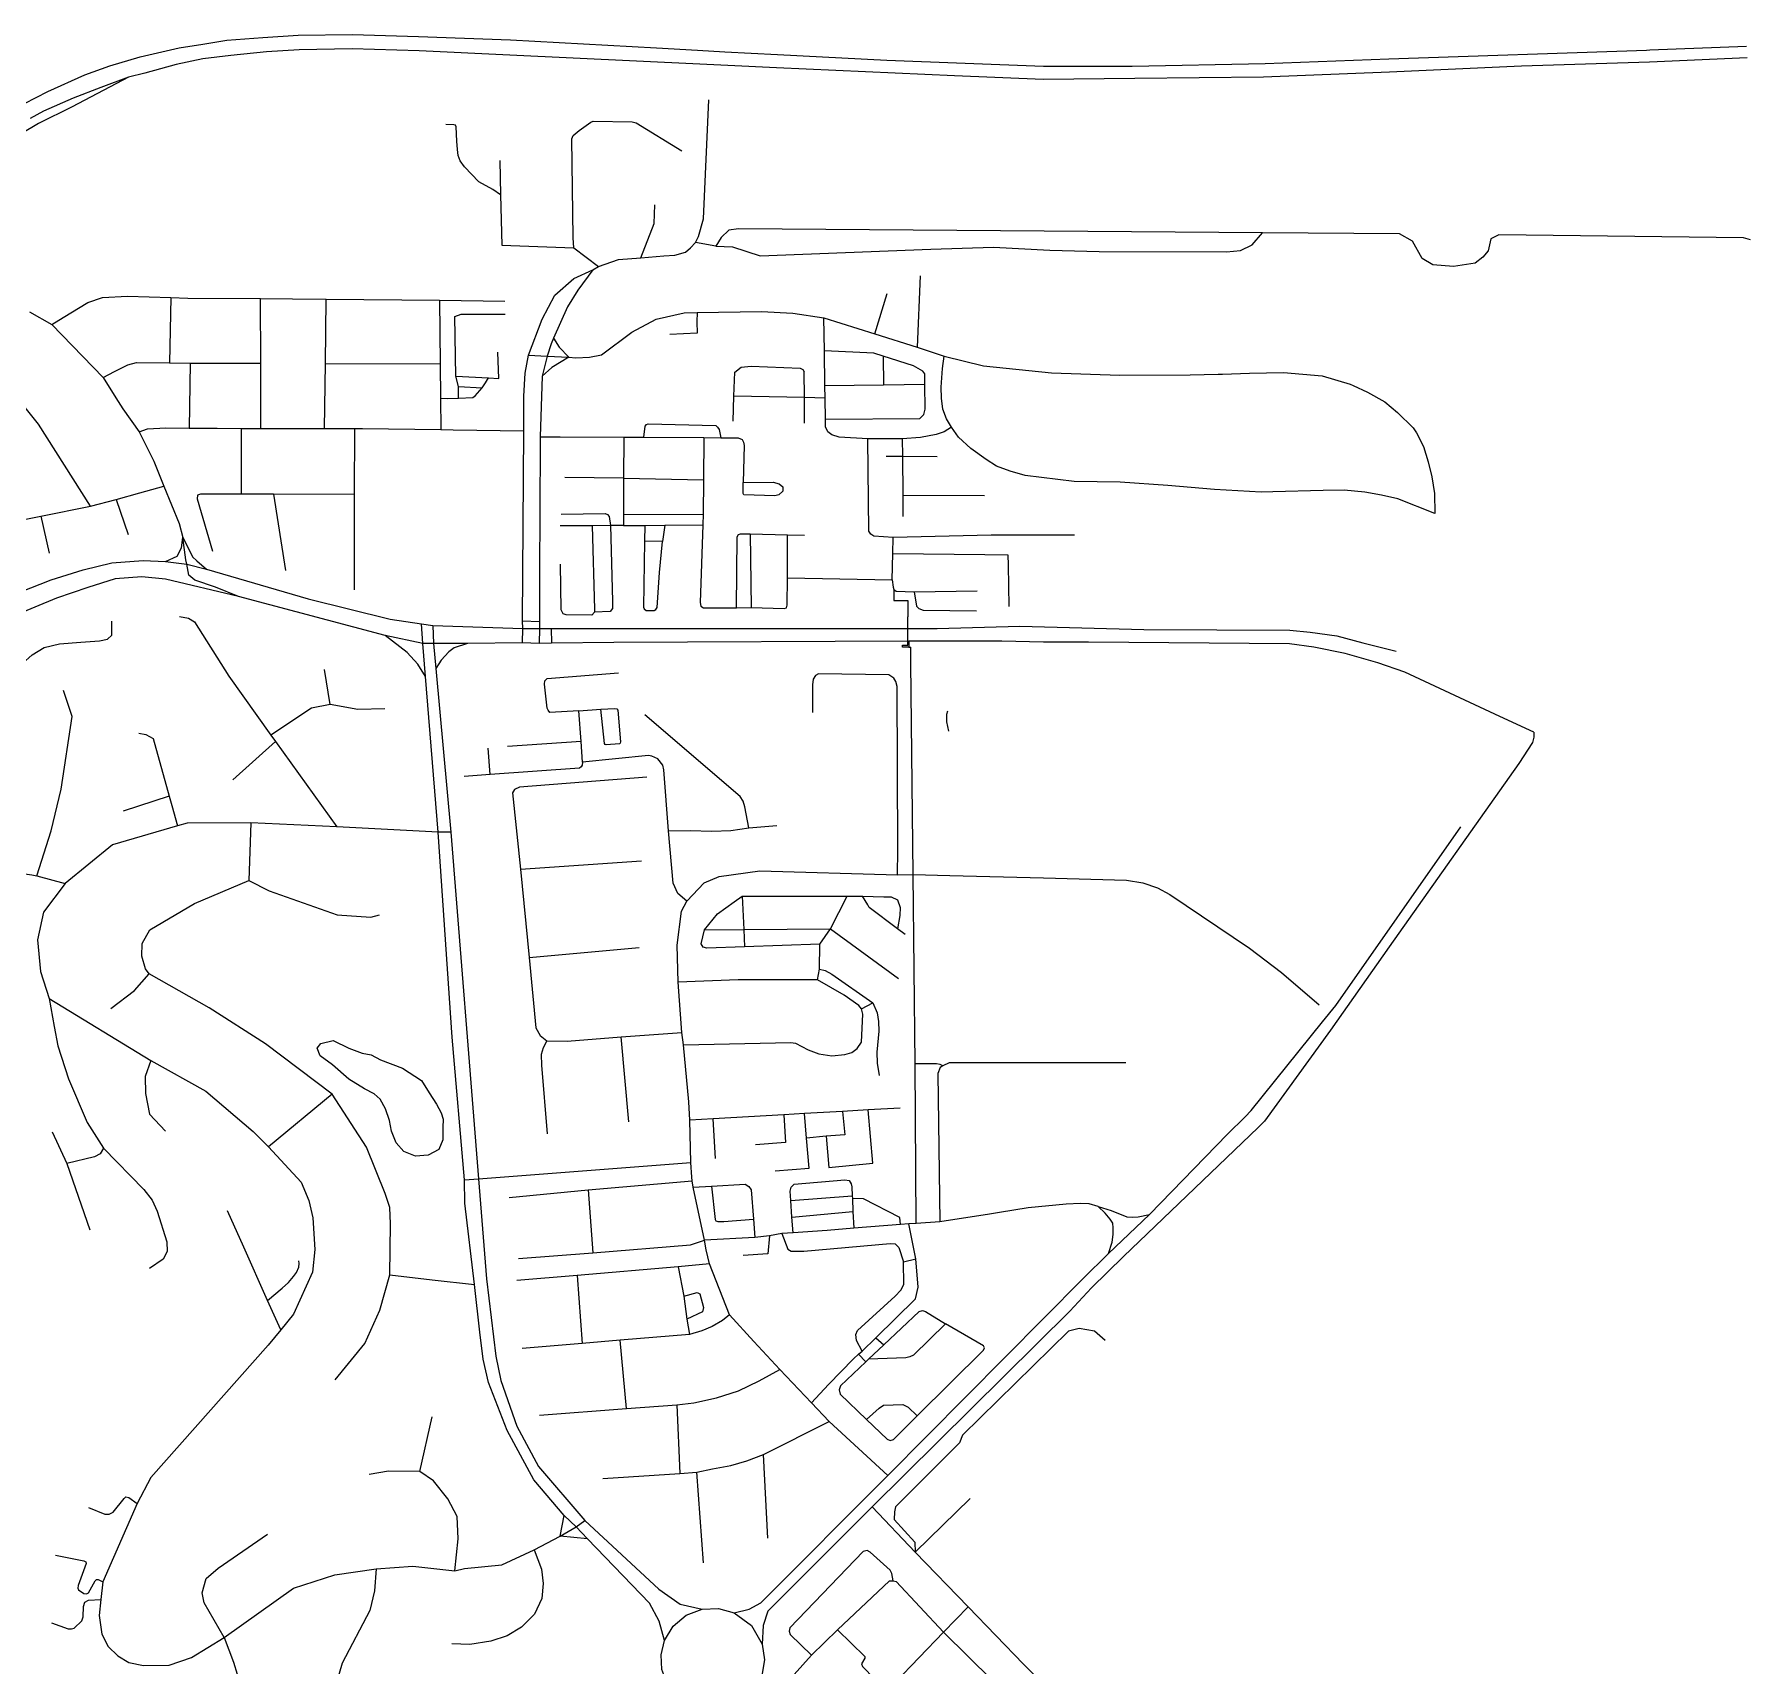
# Model space of a CAD drawing. Header units: inches. Extents: x 384787 to 391370, y 337312 to 343047.
# Drawn here: x 389423 to 391114, y 340871 to 342479 of the extents above; entities that cross this region are included whole.
import ezdxf

# ---------------------------------------------------------------- set-up
doc = ezdxf.new("R2010")
doc.units = ezdxf.units.IN
doc.header["$MEASUREMENT"] = 0

msp = doc.modelspace()

# ---------------------------------------------------------------- linework, layer by layer
for points in [[(389413, 342410.8), (389435.9, 342422.6), (389472.3, 342439), (389496.9, 342447.9), (389526.9, 342456.8), (389565.4, 342465.6), (389588.7, 342469.4), (389612.2, 342473.2), (389647.8, 342475.8), (389682.7, 342478.2), (389736.1, 342479), (389801.1, 342477), (389892, 342473.5), (390035.7, 342465.6), (390076.2, 342463.4), (390103.3, 342461.9), (390155.1, 342459.1), (390262.7, 342453.4), (390417.4, 342447.7), (390504.6, 342447.6), (390635.9, 342450.4), (390757.7, 342455), (391011.8, 342463.4), (391014.8, 342463.6), (391110.3, 342467.3)], [(391110.9, 342456), (391014.7, 342451.5), (390888.5, 342447.5), (390758.5, 342441.7), (390634.2, 342436.7), (390507.4, 342435.6), (390416.9, 342434.6), (390329.7, 342438), (390154, 342445.9), (390106.1, 342448.2), (390078.6, 342449.6), (389891.2, 342458.5), (389801.9, 342462.6), (389735.9, 342464.6), (389683.7, 342463.6), (389651.4, 342461.6), (389616.1, 342458.3), (389588.5, 342454.7), (389562.5, 342449.2), (389531.4, 342440.8), (389515.5, 342436.9), (389488.1, 342426.5), (389460.7, 342416), (389431.7, 342403.2), (389418.5, 342395.9)], [(389515.5, 342436.9), (389459.7, 342407.5), (389426.6, 342391.1), (389390.7, 342369.9), (389341.2, 342335), (389247.9, 342263.7), (389173.2, 342206.6)], [(389978.6, 342250.2), (389998.2, 342257), (390020.4, 342258.7), (390043.1, 342260.6), (390054, 342261.4), (390064.4, 342264.3), (390069.3, 342268.7), (390074.2, 342273.8), (390077.3, 342279.8), (390082.2, 342297.1), (390087.3, 342414.4)], [(389882.2, 342320.8), (389874.5, 342326), (389860.6, 342333.5), (389846.4, 342348.4), (389842.2, 342354.3), (389840.4, 342359.6), (389839.6, 342365.5), (389839.1, 342373.8), (389838.4, 342387.9), (389837.8, 342389.5), (389836.1, 342389.9), (389828.3, 342390.1)], [(389954.4, 342268.5), (389953.6, 342278.3), (389952.5, 342375.9), (389953.8, 342379.3), (389959.5, 342384.1), (389971, 342392.3), (389973.4, 342393.5), (390011.8, 342392.8), (390015.8, 342391.8), (390060.9, 342364.3)], [(389881.3, 342354.6), (389882.2, 342320.8), (389883.4, 342271.1), (389954.4, 342268.5), (389978.6, 342250.2)], [(390020.4, 342258.7), (390033.6, 342292.7), (390034.2, 342311)], [(391114.3, 342276.5), (391107.3, 342278.5), (390866.2, 342281.4), (390858.2, 342277.3), (390855.6, 342265.7), (390850.3, 342259.3), (390842.9, 342253.5), (390821.4, 342250), (390801, 342251.9), (390790.6, 342258), (390780.9, 342275.2), (390768.1, 342282.4), (390633, 342283.5), (390116.7, 342287.4), (390107.2, 342286), (390099.7, 342278.9), (390094.4, 342270.3), (390074.2, 342273.8)], [(390094.4, 342270.3), (390110.6, 342269.5), (390138.1, 342260.8), (390306.1, 342267.1), (390368, 342269.2), (390423.5, 342266.4), (390472.1, 342264.8), (390597.8, 342264.5), (390611.4, 342265.9), (390623.1, 342271.5), (390633, 342283.5)], [(389909.5, 342162.8), (389923.2, 342198.3), (389935.5, 342222), (389954.2, 342238.2), (389973, 342246.9)], [(389973, 342246.9), (389958.3, 342226.9), (389948, 342210.4), (389934.2, 342179.6)], [(389973, 342246.9), (389978.6, 342250.2)], [(390295.6, 342240.8), (390292.9, 342170.5)], [(389439.9, 342192.9), (389450.9, 342199.9), (389475.2, 342214.8), (389489.8, 342219.5), (389514.3, 342220.9), (389557.2, 342219.5), (389573.9, 342219), (389645.5, 342218.6)], [(389557.2, 342219.5), (389555.9, 342155.2)], [(390251.1, 342183.7), (390263.3, 342223.4)], [(389417.9, 342205.5), (389439.9, 342192.9), (389490.5, 342140.7), (389503, 342120.7), (389509.7, 342109.9), (389525.9, 342087.1), (389540.3, 342058.4), (389550.1, 342033.7), (389565.2, 341996.9), (389568.9, 341983.1)], [(389645.8, 342090.6), (389645.9, 342154.8), (389645.5, 342218.6)], [(389645.5, 342218.6), (389677.1, 342218.4), (389710.2, 342218.1)], [(389709.4, 342154.4), (389710.2, 342218.1)], [(389710.2, 342218.1), (389821.9, 342217.1)], [(389821.9, 342217.1), (389822.5, 342154.1), (389822.8, 342120.5), (389823.1, 342089.5)], [(389821.9, 342217.1), (389886.4, 342216.1)], [(389840.6, 342120.3), (389840.5, 342132), (389838.1, 342142.2), (389837, 342200.9), (389843.3, 342203.1), (389886.6, 342203.1)], [(389949.4, 342160.9), (389956.2, 342160.1), (389969.7, 342160.8), (389981.5, 342163.2), (390011.6, 342185.3), (390035.5, 342198.1), (390063.2, 342204.5), (390075.8, 342204.8), (390139.2, 342205.9), (390170.1, 342204.2), (390200.8, 342199.6), (390251.1, 342183.7), (390292.9, 342170.5), (390319.5, 342161.8), (390358, 342152.3), (390425.1, 342145.4), (390492.6, 342143.2), (390561.8, 342143.3), (390589.4, 342144), (390593.7, 342144.1), (390620.4, 342144.9), (390653.8, 342145.8), (390691.9, 342142.5), (390719.7, 342134.1), (390722.5, 342132.9), (390736.8, 342126.3), (390753.8, 342116.7), (390766.3, 342106.4), (390781.8, 342091.1), (390785, 342086.1), (390792, 342072.9), (390796.5, 342057.5), (390800.1, 342042.7), (390802.6, 342026.4), (390803.1, 342006.6)], [(390075.8, 342204.8), (390075.6, 342195.6), (390075.8, 342184.5), (390049, 342183.2)], [(390326.7, 342091.7), (390319.5, 342087.3), (390311.5, 342084.5), (390296, 342081.6), (390278.1, 342080.4), (390244.1, 342080.4), (390215.9, 342081.8), (390208.8, 342084.4), (390204.7, 342087.1), (390202.5, 342092), (390202.3, 342099.7), (390202, 342120.5), (390201.8, 342132.6), (390201.3, 342167), (390200.8, 342199.6)], [(389934.2, 342179.6), (389931.9, 342173.9), (389928, 342161.8)], [(389934.2, 342179.6), (389940, 342170.7), (389949.4, 342160.9)], [(389490.5, 342140.7), (389501.5, 342146.7), (389514.7, 342153.4), (389523.4, 342155.5), (389555.9, 342155.2), (389576.3, 342155), (389645.9, 342154.8)], [(389576.3, 342155), (389575.2, 342090.9)], [(389708.7, 342090.5), (389709.4, 342154.4)], [(389709.4, 342154.4), (389822.5, 342154.1)], [(389838.1, 342142.2), (389870.3, 342140.4), (389880.3, 342139.8), (389879.4, 342165.7)], [(389903.9, 341893.2), (389903.8, 341901), (389904.9, 342088.1), (389905.1, 342122.2), (389906.5, 342144.9), (389909.5, 342162.8)], [(389909.5, 342162.8), (389928, 342161.8)], [(389928, 342161.8), (389923.2, 342142), (389921.1, 342082.4), (389921.1, 342068.4), (389920.9, 342017.2)], [(389949.4, 342160.9), (389932.5, 342150.6), (389923.2, 342142)], [(389928, 342161.8), (389949.4, 342160.9)], [(390113.1, 342145.9), (390119.2, 342150.9), (390129.1, 342152), (390177.3, 342150), (390180.1, 342148.5), (390181.5, 342146.5)], [(390300.2, 342144.3), (390298.5, 342146.9), (390289.2, 342152.2), (390259.4, 342161.7), (390249.9, 342164.7), (390201.3, 342167)], [(390259.4, 342161.7), (390259.6, 342133.3)], [(390803.1, 342006.6), (390766.7, 342021.3), (390750.4, 342024.9), (390734.1, 342027.8), (390713.6, 342029.6), (390693, 342029.4), (390643.3, 342028), (390631.8, 342027.7), (390586, 342030.5), (390540, 342034.3), (390493, 342037.5), (390447.6, 342038.4), (390399.1, 342044.2), (390384.5, 342048.3), (390371.1, 342053.5), (390360.9, 342060), (390345.7, 342070.7), (390333.6, 342081.9), (390326.7, 342091.7), (390321.6, 342100), (390318.2, 342109.4), (390316.9, 342120.4), (390316.5, 342131.1), (390317.7, 342149.6), (390319.5, 342161.8)], [(389477.9, 342013.9), (389426.5, 342094.6), (389413.5, 342111.3), (389402.5, 342122.7), (389389.9, 342133), (389375.8, 342139.9), (389361.8, 342143.2), (389348.8, 342143.7), (389338.1, 342143.3), (389326.5, 342140.7), (389317.8, 342137.9), (389309.9, 342134.2), (389298.3, 342126), (389263.7, 342099.3)], [(389864.1, 342130.6), (389867.4, 342135.6), (389870.3, 342140.4)], [(390111.5, 342097.7), (390112.1, 342122.4), (390113.1, 342145.9)], [(390181.7, 342095.7), (390181.6, 342120.9), (390181.5, 342146.5)], [(390295.3, 342100.5), (390299.2, 342104.2), (390300.7, 342109.5), (390300.3, 342133.7), (390300.2, 342144.3)], [(389822.8, 342120.5), (389830, 342120.2), (389840.6, 342120.3), (389854.9, 342120.9), (389857.2, 342122.7), (389864.1, 342130.6)], [(389840.5, 342132), (389864.1, 342130.6)], [(390202, 342120.5), (390181.6, 342120.9), (390112.1, 342122.4)], [(390300.3, 342133.7), (390259.6, 342133.3), (390201.8, 342132.6)], [(389525.9, 342087.1), (389534, 342090.1), (389552, 342091.1), (389575.2, 342090.9), (389602.6, 342090.7), (389626.7, 342090.6), (389645.8, 342090.6)], [(389626.7, 342025.8), (389626.7, 342090.6)], [(389645.8, 342090.6), (389708.7, 342090.5)], [(389708.7, 342090.5), (389738.1, 342090.5)], [(389738.1, 342090.5), (389737.9, 342025.3)], [(389738.1, 342090.5), (389745.9, 342090.5), (389823.1, 342089.5)], [(389823.1, 342089.5), (389835.4, 342089.3), (389904.9, 342088.1)], [(390023.3, 342081.8), (390024.8, 342092.9), (390025.9, 342094.3), (390027.6, 342095.1), (390094.4, 342093.3), (390095.9, 342091.8), (390097.6, 342089.5), (390099.2, 342081.4)], [(390202.3, 342099.7), (390295.3, 342100.5)], [(389921.1, 342082.4), (389940.9, 342082.3), (390003.6, 342081.9), (390023.3, 342081.8), (390082.4, 342081.5), (390099.2, 342081.4), (390116.4, 342081.2), (390120.1, 342079.6)], [(390003.6, 342081.9), (390003.2, 342041.5), (390003.3, 342005.6), (390003.2, 341994.8)], [(390082.4, 342081.5), (390082.3, 342040), (390081.9, 342006.1), (390081.6, 341995.4), (390078.7, 341919.1), (390079.5, 341915.4)], [(390120.1, 342079.6), (390121.5, 342077.1), (390122.1, 342073.8), (390121.2, 342037.1)], [(390447.7, 341985.4), (390405.7, 341985.3), (390382, 341985.2), (390365.6, 341985.2), (390269.2, 341983.1), (390250, 341984.5), (390247, 341986.2), (390245.2, 341989.2), (390244.1, 342080.4)], [(390278.1, 342080.4), (390278.2, 342063.2), (390278.5, 342024.9), (390278.6, 342003.7)], [(390262.3, 342063.2), (390278.2, 342063.2), (390312.6, 342062.9)], [(389006.7, 341826.1), (389005.3, 341847.7), (389008.2, 341870.5), (389012.6, 341890.2), (389020.4, 341914.2), (389026.1, 341923.6), (389035.9, 341934.4), (389138.8, 342010.7), (389165.6, 342027.4), (389188.7, 342035.8), (389195.6, 342038.3), (389208.9, 342040.4), (389235.2, 342041.8), (389247.9, 342040.1), (389280.8, 342030.8), (389297.1, 342023.5), (389337.5, 341998.2), (389355.8, 341993.9), (389360.5, 341992.8), (389387.2, 341996), (389429, 342004), (389477.9, 342013.9), (389503.2, 342020.5), (389526.7, 342027.1)], [(389526.7, 342027.1), (389550.1, 342033.7)], [(390003.2, 342041.5), (389945.3, 342042.1)], [(390003.2, 342041.5), (390082.3, 342040)], [(390121.2, 342037.1), (390150.7, 342037.5), (390156.7, 342035.8), (390160.4, 342032.9), (390160.4, 342028.6), (390156.4, 342025.1), (390152.4, 342024.2), (390122, 342025.2), (390121.5, 342025.6), (390121.3, 342026.4), (390121.2, 342037.1)], [(389503.2, 342020.5), (389515.1, 341985.9)], [(389583.4, 342024.8), (389583.2, 342021), (389598.2, 341969.5)], [(389737.9, 342025.3), (389658.2, 342025.6), (389626.7, 342025.8), (389586.3, 342025.9), (389583.4, 342024.8)], [(389658.2, 342025.6), (389670.1, 341950.5)], [(389737.9, 342025.3), (389737.7, 341931.3)], [(389920.9, 342017.2), (389920.6, 341940.4), (389920.4, 341900.4), (389920.6, 341893.2)], [(390278.5, 342024.9), (390359.2, 342024.3)], [(389429, 342004), (389437.2, 341967.6)], [(389942, 342006.2), (389985.1, 342006.8), (389987.6, 342005.7), (389989.3, 342003.8), (389990.4, 341995)], [(390003.3, 342005.6), (390081.9, 342006.1)], [(389551.9, 341959.5), (389563.4, 341964.7), (389567.5, 341973), (389568.9, 341983.1)], [(389568.9, 341983.1), (389573.8, 341973.5), (389578.5, 341963.9), (389582.8, 341960), (389592.3, 341951.8)], [(389572.7, 341956.7), (389572, 341961.1), (389568.9, 341983.1)], [(390003.2, 341994.8), (389990.4, 341995), (389972.5, 341994.6), (389940.7, 341994.6)], [(389972.5, 341994.6), (389974.8, 341912.4), (389974.6, 341909.3), (389972, 341906.5), (389946.9, 341906.8), (389943.7, 341907.7), (389941.9, 341911.7), (389941.3, 341956.6)], [(389990.4, 341995), (389992.4, 341920.3), (389992.4, 341913.2), (389990.1, 341910), (389974.6, 341909.3)], [(390003.2, 341994.8), (390024.2, 341995), (390044.1, 341995.1), (390081.6, 341995.4)], [(390024.2, 341995), (390024.1, 341979.3), (390022.9, 341914.3), (390023.8, 341912.7), (390025.6, 341911.1), (390033.6, 341911.2), (390035.3, 341912.2), (390036.4, 341914.2), (390038.9, 341948.5), (390041.6, 341979.1)], [(390044.1, 341995.1), (390041.6, 341979.1), (390024.1, 341979.3)], [(390114.7, 341913.8), (390115.4, 341983.8), (390116.5, 341986), (390118.7, 341986.5), (390128, 341986.6), (390164.9, 341985.6), (390181.6, 341985.4)], [(390128, 341986.6), (390129.2, 341914)], [(390164.1, 341913.8), (390164.7, 341916.2), (390164.9, 341943.3), (390164.9, 341985.6)], [(390268.1, 341941.3), (390268.8, 341967.2), (390269.2, 341983.1)], [(390268.8, 341967.2), (390359.3, 341966.2), (390382.2, 341966), (390382.4, 341955.9), (390383, 341915)], [(389315, 341877.2), (389343, 341895.1), (389378.3, 341914.4), (389408.3, 341929.2), (389439.2, 341941.3), (389470.7, 341951.1), (389499, 341958.2), (389529.8, 341960.4), (389551.9, 341959.5)], [(389551.9, 341959.5), (389572.7, 341956.7)], [(389623.7, 341924.9), (389601.2, 341934.1), (389580.9, 341941), (389574.7, 341945.9), (389572.7, 341956.7)], [(389572.7, 341956.7), (389592.3, 341951.8), (389692.6, 341922.7)], [(389768.2, 341886.5), (389623.7, 341924.9), (389551.9, 341942), (389528.5, 341944.3), (389502.2, 341942.4), (389475.3, 341933.8), (389444.5, 341923.2), (389401.6, 341905.5), (389373.9, 341889.6), (389331.4, 341859.9)], [(390164.9, 341943.3), (390268.1, 341941.3)], [(390268.1, 341941.3), (390269.1, 341934.2), (390269.9, 341931.7), (390272.1, 341930), (390289.9, 341929.5), (390351.9, 341930.5)], [(389692.6, 341922.7), (389773.4, 341902.4), (389804.2, 341897.9)], [(390079.5, 341915.4), (390082.1, 341913.7), (390114.7, 341913.8), (390129.2, 341914), (390161.5, 341913.2), (390164.1, 341913.8)], [(390269.9, 341931.7), (390269.8, 341921), (390283.6, 341920.9), (390283.7, 341911.3)], [(390289.9, 341929.5), (390292.1, 341915.3), (390294.4, 341913), (390298.8, 341911.4), (390351.4, 341910.7)], [(389370, 341820.5), (389395.6, 341838.9), (389411, 341858.7), (389420.3, 341867.5), (389432.2, 341874.7), (389447.5, 341878.3), (389468.4, 341879.9), (389486.9, 341881.1), (389494.6, 341882.7), (389499, 341886.7), (389499, 341900.5)], [(389565.7, 341905.3), (389574.5, 341903.4), (389580.3, 341899.8), (389614.3, 341846.5)], [(389903.8, 341901), (389920.4, 341900.4)], [(390283.7, 341911.3), (390283.4, 341904.8)], [(390283.7, 341876.9), (390283.4, 341904.8)], [(389808.1, 341845.9), (389800.4, 341858.2), (389790, 341869.6), (389768.2, 341886.5)], [(389805.4, 341878.6), (389768.2, 341886.5)], [(389804.2, 341897.9), (389815.3, 341896.4)], [(389805.4, 341878.6), (389804.2, 341897.9)], [(389815.3, 341896.4), (389815.9, 341878.6)], [(389815.3, 341896.4), (389903.9, 341893.2)], [(389903.7, 341879.1), (389903.9, 341893.2)], [(389903.9, 341893.2), (389920.6, 341893.2)], [(389920.6, 341893.2), (389920.3, 341878.7)], [(389920.6, 341893.2), (389932.1, 341893.2), (390312.6, 341893.4), (390393.9, 341895.5), (390516.2, 341892.5), (390660, 341891.6), (390680.1, 341889.7), (390706.3, 341886.1), (390732.1, 341879.2), (390765, 341871)], [(389932.1, 341893.2), (389932.4, 341878.9)], [(389815.9, 341878.6), (389805.4, 341878.6)], [(389808.1, 341845.9), (389805.4, 341878.6)], [(389903.7, 341879.1), (389849.4, 341878.6), (389815.9, 341878.6)], [(389815.9, 341878.6), (389818.2, 341853.9)], [(389849.4, 341878.6), (389836.3, 341874.2), (389831.1, 341870.5), (389823.7, 341862.1), (389818.2, 341853.9)], [(389920.3, 341878.7), (389903.7, 341879.1)], [(389993.8, 341879.7), (389932.4, 341878.9), (389920.3, 341878.7)], [(390900.6, 341791.3), (390867.2, 341806.6), (390773.4, 341850.2), (390746.7, 341859.5), (390714.8, 341868.8), (390683.9, 341875), (390659.9, 341878.1), (390461.7, 341879.9), (390417.4, 341879.8), (390376.2, 341880.7), (390284.4, 341880.9), (389993.8, 341879.7)], [(390284.5, 341874.9), (390278.2, 341874.9), (390278.2, 341876.8), (390283.7, 341876.9)], [(390284.4, 341880.9), (390284.5, 341874.9), (390286.4, 341875)], [(390286.5, 341859.6), (390286.4, 341875)], [(389714.1, 341818.4), (389708.4, 341852.8)], [(389818.2, 341853.9), (389833, 341692.7)], [(389959.2, 341812.2), (389930.7, 341810.7), (389929, 341812.7), (389928, 341814.9), (389925.3, 341838.5), (389925.9, 341841.7), (389927.9, 341844.1), (389998.2, 341849.7)], [(390273.7, 341674.9), (390273.1, 341836.2), (390271.6, 341841.2), (390269.6, 341844.5), (390264.8, 341847.8), (390195.5, 341848.8), (390192.7, 341847.1), (390190.3, 341843.4), (390189.6, 341837.9), (390189.5, 341810.6)], [(390288.7, 341650.9), (390286.5, 341859.6)], [(389425.1, 341649.7), (389439.2, 341693.8), (389449.1, 341735), (389459.8, 341806.6), (389451.2, 341832.4)], [(389614.3, 341846.5), (389655.8, 341788.2), (389660.3, 341782), (389720.7, 341697.8)], [(389820.5, 341692.6), (389808.1, 341845.9)], [(389741.5, 341813.6), (389714.1, 341818.4), (389695.8, 341814.8), (389655.8, 341788.2)], [(389767.9, 341814.1), (389741.5, 341813.6)], [(389959.2, 341812.2), (389980.8, 341814)], [(389980.8, 341814), (389994.7, 341814.5), (389996.8, 341814.2), (389997.7, 341812.9), (390000.3, 341781.5), (390000.1, 341780.2), (389999.2, 341779.6), (389986.2, 341778.7), (389985.1, 341779.1), (389984.7, 341780.1), (389980.8, 341814)], [(389963, 341761.7), (389961.5, 341781.9), (389959.2, 341812.2)], [(390126.8, 341696.8), (390122.9, 341717.5), (390121.2, 341723.3), (390118.2, 341727.9), (390024.2, 341808.1)], [(390322.7, 341811.8), (390321.6, 341808.6), (390321.6, 341801.4), (390323.5, 341792.3)], [(389525.4, 341790.3), (389532.6, 341788.9), (389539.6, 341784.8), (389555.6, 341728.2), (389558.1, 341718.9)], [(389660.3, 341782), (389618.2, 341744.2)], [(389961.5, 341781.9), (389888.8, 341777.1)], [(390900.6, 341791.3), (390900.6, 341786.3), (390899.2, 341781.1), (390885.8, 341760.2), (390758.1, 341579.5), (390700.2, 341497.6), (390635, 341407.8), (390628.9, 341401.5), (390496.1, 341274.4), (390464.7, 341243.4), (390443.3, 341220.5), (390248.3, 341027.6), (390145.6, 340924.6), (390141.1, 340910.7), (390140, 340892.2)], [(389871.9, 341749.4), (389869.9, 341775.5)], [(390065.8, 341624.7), (390056.7, 341632.1), (390052.4, 341642.3), (390047.8, 341693.9), (390043.1, 341754), (390041.9, 341758.5), (390037.2, 341764.9), (390031.3, 341767.5), (390027.9, 341768.3), (389963, 341761.7)], [(389963, 341761.7), (389962.7, 341758.7), (389961.7, 341757.1), (389959.9, 341755.8), (389871.9, 341749.4), (389846.2, 341747.6)], [(390026.4, 341746.8), (389900.8, 341737.1), (389895.8, 341734.7)], [(389895.8, 341734.7), (389894, 341731.5), (389901.7, 341656.2), (389910.2, 341569.2), (389917, 341499.6), (389921.1, 341492.1), (389927.7, 341487), (389947.6, 341486.7), (390001, 341491), (390060.9, 341495.3)], [(389555.6, 341728.2), (389510, 341713.4)], [(389558.1, 341718.9), (389563.8, 341698.9)], [(389820.5, 341692.6), (389720.7, 341697.8), (389635.9, 341701.8), (389573.1, 341701.6), (389563.8, 341698.9), (389499.6, 341680), (389452.8, 341641.9), (389431.6, 341613.9), (389425.8, 341586.4), (389428.6, 341555.1), (389437.2, 341528.8), (389537.4, 341467.5), (389591.5, 341437.2), (389638.2, 341397.5), (389653.4, 341382.5), (389685.7, 341347.5), (389693.2, 341329.6), (389697.2, 341312.4), (389698.9, 341281.3), (389696.8, 341258.8), (389678.1, 341217.6), (389665.5, 341202.1), (389653.1, 341187.1), (389537.4, 341056.5), (389523.8, 341030.9), (389490.2, 340953.7), (389488.1, 340936.2), (389486.3, 340920.6), (389489.1, 340902.2), (389495.3, 340889.8), (389505, 340880.7), (389515.8, 340874.1), (389530, 340871.3), (389555.3, 340871.6), (389577.6, 340879.1), (389609.8, 340898.7), (389678, 340947.3), (389718.7, 340960.6), (389759.4, 340966.4), (389795.6, 340969.1), (389837.1, 340964.6), (389846.4, 340966.7), (389883.2, 340970.5), (389915.2, 340985.3), (389940.9, 340998.7), (389956.6, 341008)], [(389635.9, 341701.8), (389634, 341644.8), (389654, 341634.9), (389720.9, 341611.2), (389754.3, 341608.9), (389762.8, 341611.1)], [(390047.8, 341693.9), (390068.9, 341694.1), (390090.2, 341693.5), (390109.1, 341694.2), (390126.8, 341696.8), (390154.4, 341699.1)], [(390112.5, 340923.2), (390127.2, 340926.8), (390138.6, 340933.1), (390264, 341058.6), (390456, 341252.3), (390481.4, 341277.2), (390521.9, 341315.9), (390598.7, 341394.9), (390616, 341412.1), (390622.1, 341418.2), (390692.4, 341505.6), (390705.4, 341521.7), (390828.7, 341698)], [(389833, 341692.7), (389820.5, 341692.6)], [(390043.7, 340895.7), (390038.3, 340914.8), (390029, 340932.7), (389967.8, 340996.2), (389956.6, 341008), (389944.8, 341019.1), (389915, 341054.2), (389888.5, 341102.7), (389870.1, 341150), (389864.8, 341173.3), (389861.7, 341199.8), (389856.3, 341246.6), (389846.9, 341326.9), (389846.7, 341349.9), (389834.3, 341490.5), (389820.5, 341692.6)], [(389833, 341692.7), (389860.2, 341350.9), (389868.2, 341252.2), (389877.6, 341176), (389882.4, 341152.1), (389898, 341107.1), (389919.5, 341067.2), (389965.1, 341014.1), (390038, 340946.6), (390059.3, 340931.7), (390080.7, 340926.7)], [(389901.7, 341656.2), (390021.1, 341664.5)], [(390273.5, 341650.4), (390273.7, 341674.9)], [(389332.3, 341650.6), (389362.2, 341656.4), (389383.3, 341655.8), (389420, 341650.5), (389425.1, 341649.7), (389452.8, 341641.9)], [(389719.1, 341152.9), (389748.2, 341188.7), (389763.2, 341221.5), (389773, 341256.3), (389773.6, 341306.5), (389772.8, 341322.8), (389768.5, 341336.4), (389749.8, 341382.1), (389716.1, 341434.4), (389650.5, 341484.1), (389595, 341519.4), (389535.6, 341553.1), (389532.2, 341558), (389528.5, 341570.4), (389528.9, 341583), (389536.3, 341596.4), (389580.3, 341622.3), (389634, 341644.8)], [(390264, 341058.6), (390206.1, 341111.7), (390188.7, 341130.2), (390157.5, 341162.9), (390131.7, 341190.5), (390107.7, 341216.7), (390087.9, 341267), (390084.8, 341280.9), (390083.1, 341290.5), (390072.1, 341342.6), (390071.1, 341349), (390070.6, 341352.5), (390069.6, 341367.1), (390068.7, 341408.6), (390067.7, 341426.9), (390062.3, 341482.9), (390060.9, 341495.3), (390057.2, 341544.7), (390056.1, 341581.2), (390060.5, 341614.6), (390065.8, 341624.7), (390082.7, 341642.6), (390097.6, 341648.9), (390137.8, 341654.4), (390273.5, 341650.4), (390288.7, 341650.9)], [(390291.9, 341307), (390290.9, 341464.2), (390288.7, 341650.9)], [(390288.7, 341650.9), (390325, 341650), (390417.4, 341647.7), (390499.1, 341645.2), (390515.1, 341642.6), (390529.7, 341637.6), (390541.9, 341631.3), (390620.4, 341578.3), (390651.8, 341554.2), (390689.1, 341522.3)], [(390083.2, 341596.3), (390096.1, 341612.1), (390112.5, 341624), (390120.4, 341629.5), (390223.8, 341629.5), (390239, 341629.4), (390260, 341628.8), (390267.2, 341628.8), (390273.4, 341625.9), (390275.9, 341618.4), (390275.7, 341610.5), (390273.5, 341597.2)], [(390120.4, 341629.5), (390122, 341596.6), (390122.7, 341579.7)], [(390194.5, 341547), (390196.6, 341557.6), (390196.9, 341582.3), (390207.2, 341597.3), (390223.8, 341629.5)], [(390281, 341591.6), (390273.5, 341597.2), (390245.6, 341618.2), (390244.1, 341620.9), (390239, 341629.4)], [(390196.9, 341582.3), (390122.7, 341579.7), (390085.5, 341578.3), (390081.8, 341579.3), (390079.7, 341582.6), (390083.2, 341596.3), (390122, 341596.6), (390207.2, 341597.3)], [(390207.2, 341597.3), (390274.4, 341548.2)], [(389910.2, 341569.2), (390018.8, 341578.9)], [(389497.9, 341518.8), (389521.4, 341536.5), (389535.6, 341553.1)], [(390062.3, 341482.9), (390168.2, 341485.3), (390172.7, 341484.5), (390185.2, 341477.9), (390195.7, 341474), (390208.5, 341472.1), (390221.6, 341473.6), (390228.2, 341475.3), (390233.5, 341479.4), (390237.9, 341485.6), (390239.1, 341513.3), (390238, 341518.6), (390235.4, 341521.9), (390220.9, 341531.9), (390194.5, 341547), (390124.3, 341547.2), (390116.4, 341547.1), (390057.2, 341544.7)], [(390196.6, 341557.6), (390202.1, 341556.2), (390208.8, 341552.6), (390248.9, 341524.4), (390253.2, 341514.6), (390254.8, 341506), (390254.9, 341496.3), (390252.9, 341475.8), (390253.2, 341465), (390255.3, 341452.8)], [(389437.2, 341528.8), (389442, 341501), (389445.8, 341482.1), (389456.1, 341449.5), (389474.7, 341406.3), (389490.7, 341381.1), (389487.3, 341375.5), (389482, 341372.5), (389454.7, 341366)], [(390238, 341518.6), (390248.9, 341524.4)], [(389825.1, 341401.5), (389825.1, 341389.2), (389821.3, 341379.7), (389810.8, 341374.1), (389798.4, 341373.1), (389786.9, 341377.9), (389779.3, 341386.5), (389774.6, 341397.8), (389772.7, 341408.3), (389768.8, 341419.8), (389763.5, 341429.5), (389757.5, 341434.8), (389748, 341439.6), (389732.7, 341449.1), (389716.5, 341463.4), (389704.4, 341472.3), (389701.3, 341479.7), (389705.1, 341484.3), (389717.1, 341487.4), (389732.7, 341479.7), (389745.6, 341474.9), (389754.6, 341473.2), (389763.7, 341468.1), (389785.6, 341459.9), (389804.2, 341447.8), (389811.7, 341435.7), (389819, 341424.5), (389823.6, 341416.1), (389825.5, 341409.8), (389825.1, 341401.5)], [(389927.7, 341487), (389924, 341479.9), (389922.2, 341473.4), (389922.4, 341462.9), (389928, 341395.2)], [(390008.6, 341407.2), (390001, 341491)], [(389537.4, 341467.5), (389531.9, 341451.8), (389532, 341435), (389535.9, 341414.5), (389551.7, 341398)], [(390318.2, 341462.2), (390315.4, 341463.5), (390311.8, 341464.4), (390290.9, 341464.2)], [(390498.5, 341465.1), (390324.3, 341465.2), (390318.2, 341462.2), (390315.4, 341460.8), (390313.2, 341454.7), (390315.1, 341308.6)], [(389716.1, 341434.4), (389653.4, 341382.5)], [(390276, 341420.7), (390244.3, 341418.9), (390219.1, 341417.4), (390181.6, 341415.3), (390161.3, 341414.1), (390091.6, 341410.1), (390068.7, 341408.6)], [(390094, 341371), (390091.6, 341410.1)], [(390161.3, 341414.1), (390163.1, 341386.7), (390133.5, 341384.3)], [(390152.9, 341358.8), (390186.2, 341361.5), (390183.7, 341391.1), (390181.6, 341415.3)], [(390219.1, 341417.4), (390221.3, 341394.4), (390202.9, 341392.8), (390183.7, 341391.1)], [(390202.9, 341392.8), (390205.6, 341362.2), (390249.1, 341366.4), (390244.3, 341418.9)], [(389440.2, 341397.2), (389454.7, 341366), (389477.1, 341300.7)], [(389490.7, 341381.1), (389530.6, 341340.4), (389538.6, 341329.9), (389543.5, 341319.1), (389553.1, 341288.7), (389553.6, 341279.4), (389549.6, 341271.7), (389536.2, 341262.4)], [(389860.2, 341350.9), (390069.6, 341367.1)], [(389846.7, 341349.9), (389860.2, 341350.9)], [(389890.6, 341332.5), (389968.6, 341339.9), (390071.1, 341349)], [(389968.6, 341339.9), (389973, 341278)], [(390072.1, 341342.6), (390089.9, 341343.7), (390123.1, 341345.7), (390126.9, 341343.5), (390129.1, 341340.1), (390131.5, 341311.2), (390132.7, 341293.1)], [(390089.9, 341343.7), (390093.7, 341310.8), (390094.4, 341309.5), (390096.3, 341308.8), (390102.3, 341308.8), (390131.5, 341311.2)], [(390170.4, 341297.7), (390169.2, 341313.1), (390168.2, 341329.4), (390167.7, 341338.6), (390168.6, 341342.7), (390171.4, 341345.5), (390221.6, 341350), (390225.7, 341349.1), (390227.6, 341345.9), (390228.4, 341342.9), (390228.8, 341334.1), (390228.9, 341331.6), (390229.3, 341318.6), (390230.4, 341302.4)], [(390471.3, 341323.7), (390462.2, 341326.2), (390453.8, 341326.7), (390439.6, 341325.9), (390402.3, 341322.2), (390373.9, 341317.7), (390364, 341316.1), (390315.1, 341308.6), (390291.9, 341307), (390284.6, 341306.5), (390276.3, 341305.9), (390230.4, 341302.4), (390204.1, 341300.1), (390170.4, 341297.7), (390159.2, 341296.9), (390147.1, 341294.7), (390132.7, 341293.1), (390083.1, 341290.5)], [(390168.2, 341329.4), (390228.8, 341334.1)], [(390276.3, 341305.9), (390275.6, 341312.7), (390239.8, 341331.1), (390228.9, 341331.6)], [(390481.4, 341277.2), (390484.9, 341288.6), (390485.9, 341295.9), (390486.1, 341302.6), (390485.6, 341307.1), (390483, 341311), (390478.2, 341317), (390471.3, 341323.7)], [(390471.3, 341323.7), (390484, 341319.8), (390499.4, 341313.4), (390505.3, 341313.1), (390510.5, 341313.3), (390521.9, 341315.9)], [(389665.5, 341202.1), (389652.5, 341231), (389629, 341283.4), (389612.9, 341319.3)], [(390169.2, 341313.1), (390229.3, 341318.6)], [(390188.7, 341130.2), (390205.3, 341148.2), (390230.1, 341173.6), (390235, 341178.1), (390238.5, 341181), (390251.9, 341194.2), (390291, 341232.6), (390293.8, 341244.2), (390291.4, 341271.9), (390284.6, 341306.5)], [(389899.7, 341272.4), (389973, 341278), (390069.3, 341285.9), (390083.1, 341290.5)], [(390147.1, 341294.7), (390145.5, 341277), (390121.4, 341275.3)], [(390159.2, 341296.9), (390165.2, 341281.6), (390168.7, 341279.5), (390180.9, 341279.7), (390266.3, 341287.1), (390271.1, 341286.8), (390274.8, 341283.1), (390279.2, 341269.2)], [(389652.5, 341231), (389666.8, 341243.1), (389673, 341248.8), (389678.1, 341254.6), (389681.1, 341258.7), (389683.2, 341263.9), (389683.5, 341267.5), (389683.2, 341270.1)], [(389773, 341256.3), (389814.7, 341251.5), (389856.3, 341246.6)], [(390087.9, 341267), (390057.3, 341264.2), (389957.7, 341255.7), (389898.1, 341250.8)], [(389957.7, 341255.7), (389962.7, 341188.6)], [(390057.3, 341264.2), (390062.8, 341235.2), (390065.6, 341212.6), (390068.3, 341197.6)], [(390238.5, 341181), (390232.9, 341191.7), (390232.2, 341197.4), (390233.9, 341201.5), (390271.2, 341235.2), (390276.5, 341241), (390279.5, 341246.8), (390279.2, 341269.2)], [(390279.2, 341269.2), (390291.4, 341271.9)], [(390062.8, 341235.2), (390075.8, 341238.8), (390078.5, 341237.6), (390082.3, 341224.1), (390081.2, 341219.7), (390065.6, 341212.6)], [(390107.7, 341216.7), (390100.9, 341211.3), (390090.8, 341205.4), (390080.5, 341201), (390068.3, 341197.6), (390000, 341191.8), (389962.7, 341188.6), (389903.4, 341183.6)], [(390244.7, 341173), (390242.2, 341170.6), (390217.3, 341146.9), (390215.8, 341143), (390216.9, 341138.6), (390242.8, 341113.8), (390263.3, 341094.3), (390266.3, 341092.9), (390269.5, 341094), (390292.9, 341117.3), (390358.3, 341182), (390359.1, 341184.2), (390358.1, 341186.2), (390320.6, 341208.1)], [(390244.7, 341173), (390259.8, 341187.4), (390294.6, 341220.2), (390298.1, 341221.2)], [(390298.1, 341221.2), (390301, 341220.1), (390320.6, 341208.1), (390289, 341177.2), (390285.5, 341175.3), (390281.7, 341174.5), (390244.7, 341173)], [(390006.4, 341124.5), (390000, 341191.8)], [(390251.9, 341194.2), (390259.8, 341187.4)], [(390478.2, 341191.6), (390467.7, 341200.8), (390452.6, 341203.4), (390442, 341200.6), (390337.5, 341098.2), (390334.6, 341090.6), (390271.5, 341027.7), (390270.3, 341022.6), (390270.1, 341015.1), (390290.5, 340992.9), (390290.8, 340983)], [(390242.2, 341170.6), (390235, 341178.1)], [(389920.4, 341118), (390006.4, 341124.5), (390056, 341128.3), (390072.5, 341130.1), (390094.9, 341135.1), (390116.7, 341142.1), (390137.1, 341151.7), (390157.5, 341162.9)], [(390056, 341128.3), (390058.9, 341060.5)], [(390242.8, 341113.8), (390255.2, 341125), (390259.7, 341127.7), (390278.5, 341128.4), (390284, 341125.9), (390292.9, 341117.3)], [(389802.5, 341062.3), (389814.6, 341116.2)], [(389982.9, 341055.4), (390058.9, 341060.5), (390075.6, 341061.9), (390091.1, 341065.2), (390109, 341068.4), (390124.9, 341073.1), (390141.3, 341079.2), (390206.1, 341111.7)], [(390145.5, 340996.6), (390141.3, 341079.2)], [(389837.1, 340964.6), (389840.2, 340996.2), (389839.4, 341018.1), (389830.2, 341035.6), (389815.9, 341053.1), (389802.5, 341062.3), (389771.5, 341062.7), (389752.7, 341059.5)], [(390082.3, 340972.5), (390075.6, 341061.9)], [(389475.8, 341026.9), (389492, 341020.3), (389496.3, 341020.3), (389500.1, 341022.3), (389511, 341035.7), (389512.9, 341037.3), (389515.7, 341036.8), (389523.8, 341030.9)], [(390290.8, 340983), (390345.1, 341035.9)], [(389940.9, 340998.7), (389944.8, 341019.1)], [(390248.3, 341027.6), (390290.8, 340983), (390342.9, 340929.1), (390397.5, 340872.4), (390409, 340861), (390464.6, 340805.1), (390489.3, 340780.2), (390490.6, 340779), (390493.2, 340776.3), (390505.9, 340763.6), (390532.5, 340738), (390578.6, 340693.7), (390590.8, 340683.9), (390602.8, 340675.8), (390614.5, 340669.9), (390629.3, 340663.4), (390668.5, 340655.1), (390703.9, 340658.1), (390751.8, 340680), (390865.8, 340755.2), (390872.8, 340764.8), (390879.3, 340780.4), (390892.4, 340811.7), (390910.4, 340854.6)], [(389956.6, 341008), (389965.1, 341014.1)], [(389609.8, 340898.7), (389590.1, 340932.9), (389588, 340942.7), (389592, 340957.1), (389603.8, 340967), (389652.5, 341000.7)], [(389915.2, 340985.3), (389922.6, 340966.1), (389924.2, 340951.9), (389922.8, 340937.2), (389915.4, 340921.7), (389902.8, 340908.9), (389888.6, 340900.4), (389872.5, 340895.3), (389851.8, 340892), (389834.1, 340892.6)], [(389967.8, 340996.2), (389940.9, 340998.7)], [(390269.2, 340954.7), (390267.9, 340962), (390266.1, 340965.1), (390246.4, 340983), (390243.4, 340984.5), (390239.4, 340983.7), (390167.4, 340908.4), (390166.5, 340905), (390167.5, 340901.8), (390188.6, 340881.3)], [(389443.3, 340979.8), (389471.3, 340974.3), (389473.3, 340973.5), (389473.6, 340971.6), (389465.6, 340950), (389465.4, 340947.4), (389466.2, 340945.9), (389471.4, 340942.3), (389473.9, 340941.8), (389475.8, 340942.8), (389482.5, 340954.6), (389483.8, 340955.9), (389485.5, 340956), (389490.2, 340953.7)], [(389759.4, 340966.4), (389757.9, 340944.7), (389753.1, 340925.3), (389726, 340873.6), (389718.4, 340847.6), (389711.4, 340818.3), (389707.6, 340776.3)], [(390171.5, 340862.3), (390188.6, 340881.3), (390214.3, 340906.5), (390265.4, 340954.7), (390269.2, 340954.7), (390272, 340954.1), (390318.8, 340904.2)], [(389439.4, 340913.3), (389455.8, 340907.4), (389459.1, 340907.2), (389461.8, 340907.9), (389469.5, 340915.3), (389470.7, 340919.3), (389470.9, 340929.5), (389472.4, 340933.5), (389475.8, 340935.6), (389488.1, 340936.2)], [(390080.7, 340926.7), (390096.9, 340927.5), (390112.5, 340923.2), (390129.5, 340910.6), (390140, 340892.2), (390142.3, 340876.7), (390139.8, 340861.2), (390130.9, 340845), (390116.7, 340833), (390099.2, 340826.8), (390085.4, 340826.6), (390072, 340829.9), (390057.6, 340838.7), (390046.9, 340851.6), (390041, 340867.3), (390040.3, 340881.7), (390043.7, 340895.7)], [(390043.7, 340895.7), (390052.3, 340910), (390065.1, 340920.7), (390080.7, 340926.7)], [(390318.8, 340904.2), (390342.9, 340929.1)], [(390214.3, 340906.5), (390241.3, 340880.1), (390241.2, 340878.3), (390237.9, 340872.7), (390239, 340870.2), (390262.7, 340845.5)], [(390414.8, 340673.1), (390393.1, 340694.8), (390345.5, 340741.4), (390298.8, 340788.6), (390265.5, 340822.4), (390260.5, 340831.9), (390262.7, 340845.5), (390270.9, 340854.1), (390318.8, 340904.2)], [(390318.8, 340904.2), (390367, 340856.5), (390413.4, 340809.3), (390456.4, 340767.6), (390457.3, 340764.8)], [(389609.8, 340898.7), (389618.8, 340874.5), (389626, 340851), (389630.8, 340822), (389625.8, 340794.6), (389614.8, 340768.9), (389598.9, 340745.3)]]:
    msp.add_lwpolyline(points)

doc.saveas('drawing.dxf')
